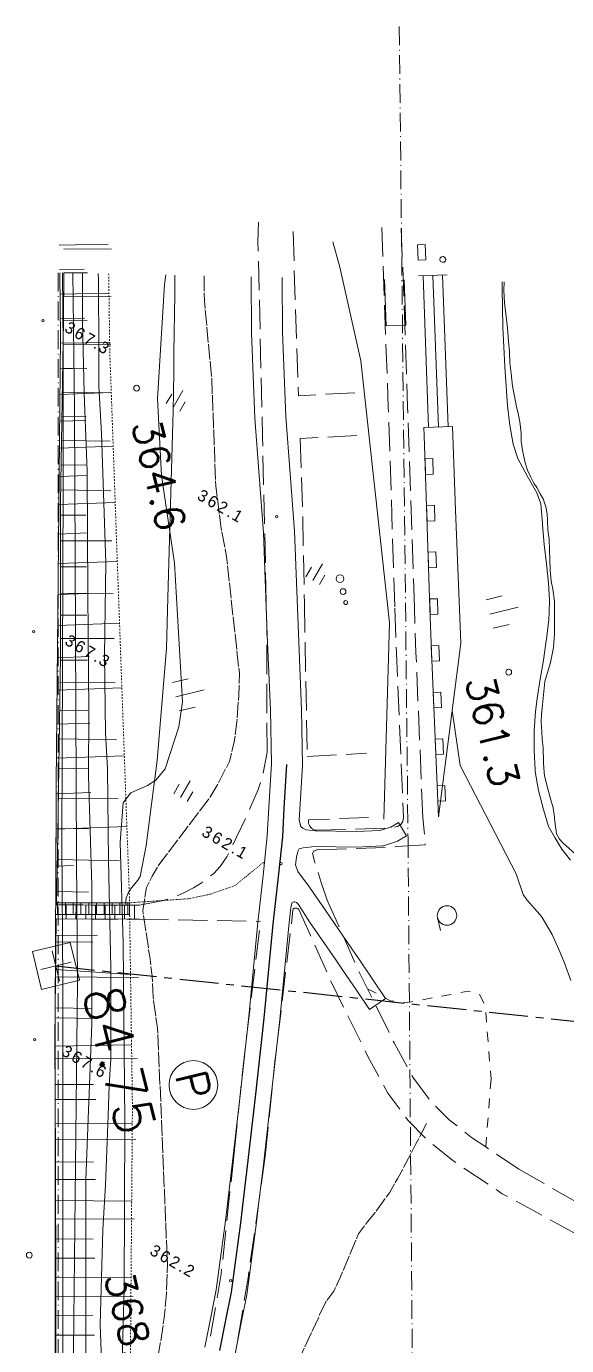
# Model space of a CAD drawing. Header units: millimetres. Extents: x -256476 to 341554, y -216330 to 457415.
# Drawn here: x 71143 to 140557, y 288058 to 457415 of the extents above; entities that cross this region are included whole.
import ezdxf
from ezdxf.enums import TextEntityAlignment as Align

# ---------------------------------------------------------------- set-up
doc = ezdxf.new("R2010")
doc.units = ezdxf.units.MM
doc.header["$LTSCALE"] = 400
for name, pattern in [('561019', [1, 0.5, -0.5]), ('56301', [0.5, 0.25, -0.25]), ('57103', [5.5, 5, -0.5]), ('CENTER', [2, 1.25, -0.25, 0.25, -0.25]), ('DGN Style 2', [112.910703, 67.746422, -45.164281]), ('SXF_一点短鎖線', [9.25, 6, -1.5, 0.25, -1.5])]:
    doc.linetypes.add(name, pattern=pattern)
doc.layers.get('Defpoints').update_dxf_attribs({"color": 153})
for name, color, linetype, lineweight in [('D-BGD', 7, 'Continuous', 13), ('D-BMK', 2, 'SXF_一点短鎖線', 13), ('●予備設計_LP横断', 7, 'Continuous', 13)]:
    doc.layers.add(name, color=color, linetype=linetype, lineweight=lineweight)
doc.layers.add('★D-WORK', color=161, linetype='Continuous', lineweight=30, plot=False)
doc.styles.add('BIGFONT', font='txt', dxfattribs={"height": 0.2, "bigfont": 'BIGFONT'})
doc.styles.add('Style-WORKING', font='WORKING.shx')

# ---------------------------------------------------------------- blocks, each defined once
blk = doc.blocks.new('M7312')
at = {"layer": '●予備設計_LP横断', "linetype": 'Continuous', "lineweight": 20}
blk.add_circle((0, 0), 0.15, dxfattribs=at)
blk = doc.blocks.new('M6334')
at = {"layer": '●予備設計_LP横断', "linetype": 'Continuous', "lineweight": 9}
for p, q in [((-1, -1.25), (-1, 0.15)), ((0, -1.25), (0, 1.25)), ((1, -1.25), (1, 0.15))]:
    blk.add_line(p, q, dxfattribs=at)

msp = doc.modelspace()

# ---------------------------------------------------------------- linework, layer by layer
at = {"layer": 'D-BGD', "linetype": 'SXF_一点短鎖線'}
for p, q in [((119047.3, 457415.3, 0), (120178.7, 353091.9, 0)), ((120178.7, 353091.9, 0), (121690.4, 169343.2, 0))]:
    msp.add_line(p, q, dxfattribs=at)
at = {"layer": 'D-BGD', "linetype": 'Continuous'}
for p, q in [((105416.7, 431069.3, 362725), (105529.9, 427321.3, 362712)), ((116941, 427861.4, 362486), (116806.7, 431608.8, 362466)), ((119446.5, 427769.5, 362487), (119312.2, 431517, 362467)), ((75373.9, 429347.1), (81660.9, 429439.7)), ((75965.1, 428850.3), (82101, 428829.7)), ((101047.3, 423540.2, 362547), (100959.6, 427288.5, 362531)), ((75418.8, 426202.2), (78563, 426248.5)), ((75543.3, 417483.4), (75424.6, 425792.2)), ((75948.6, 425791.6), (79007.2, 425775.1)), ((117119.7, 422864.7, 362513), (116985.8, 426613, 362493)), ((119625.2, 422772.8, 362514), (119490.9, 426520.3, 362494)), ((121533, 425391.4, 362500), (125227, 425517.2, 361450)), ((122811.8, 405924.6), (122120.9, 425411)), ((124073.3, 405972.2), (123377.5, 425450)), ((125321.2, 406016.2), (124625.4, 425493.9)), ((75463.7, 423057.3), (81753.5, 423149.9)), ((75932.1, 422733), (82049.4, 422700)), ((101163.6, 418541.3, 362569), (101076.4, 422290.5, 362553)), ((105731.3, 421073.8, 362707), (105862, 417326.2, 362718)), ((117299.7, 417868.3, 362540), (117165.4, 421615.8, 362520)), ((119802.5, 417775.7, 362541), (119669.5, 421523.6, 362521)), ((75508.7, 419902.1), (78649.9, 419948.5)), ((75920.6, 419683), (78970.6, 419671.5)), ((75536, 416746.8), (81846.4, 416839.7)), ((101280.3, 413543.2, 362591), (101192.6, 417291.5, 362575)), ((75876.8, 416616.9), (81995.3, 416525.7)), ((105906.3, 416076.9, 362722), (106037.6, 412330.1, 362733)), ((117478.3, 412871.6, 362567), (117344, 416619.1, 362547)), ((119981.1, 412779, 362568), (119847.3, 416527.3, 362548)), ((75503.2, 413455.9), (78725.3, 413538.3)), ((75819.4, 413547.2), (78894.1, 413498.4)), ((101396.6, 408544.3, 362613), (101309.4, 412293.5, 362597)), ((75470.5, 410165.1), (82048.4, 410401.5)), ((75774.3, 410458.8), (81946.1, 410360)), ((106081.4, 411079.9, 362737), (106119.6, 409994.5, 362740)), ((108339.5, 410114.2, 362765), (106119.6, 409994.5, 362740)), ((113332, 410381.7, 362820), (109587.8, 410180.9, 362778)), ((75436.2, 406716.1), (78804.2, 406837.1)), ((75724.3, 407361.8), (78821.3, 407311.8)), ((90003.6, 408023.7, 364000), (89336, 384047, 364000)), ((117824.9, 402877.5, 362640), (117697.7, 406625.4, 362607)), ((120328.2, 402785.7, 362642), (120200.5, 406532.8, 362608)), ((113621.8, 404886.3, 362820), (109876.8, 404685.9, 362789)), ((122223.8, 405905, 362610), (125909.2, 406035.8, 361450)), ((75402, 403267.1), (82295.9, 403514.8)), ((75677.9, 404251.1), (81890.6, 404163.4)), ((108628.5, 404619.2, 362779), (106315.2, 404495.6, 362760)), ((106315.2, 404495.6, 362760), (106448.1, 400747.7, 362773)), ((101623.8, 398547.3, 362662), (101539.7, 402295.8, 362642)), ((117993.2, 397880.9, 362685), (117866.9, 401628.3, 362652)), ((120497.4, 397788.7, 362686), (120370.2, 401536.6, 362653)), ((75366, 399652.3), (78895.8, 399779.2)), ((75630.2, 401118.1), (78771.9, 401065.5)), ((106492.5, 399498.5, 362777), (106625.4, 395750.7, 362789)), ((75330.1, 396037.6), (82555.2, 396297.3)), ((75573.6, 397909.5), (81987.3, 397810)), ((101735.1, 393547.7, 362688), (101651.5, 397297.2, 362668)), ((118161.1, 392883.5, 362730), (118035.3, 396631.8, 362697)), ((120666.6, 392791.6, 362731), (120539.5, 396539.5, 362697)), ((75550.5, 394658.6), (78802.7, 394657.7)), ((106651.4, 394501.6, 362786), (106722, 390751.6, 362774)), ((75292.4, 392249.2), (78991.8, 392382.1)), ((75547, 391361.7), (82140.7, 391354.9)), ((101846, 388549.6, 362714), (101762.4, 392299, 362694)), ((118330.3, 387886.4, 362775), (118203.2, 391634.3, 362741)), ((120837.2, 387794.9, 362775), (120709.6, 391542, 362742)), ((75254.8, 388460.8), (82827.1, 388732.9)), ((75541, 388020.2), (78882.5, 388014.2)), ((106745.7, 389502.6, 362770), (106815.4, 385753.1, 362758)), ((101957.8, 383550.9, 362740), (101874.2, 387300.3, 362720)), ((118498.7, 382889.8, 362820), (118372.4, 386637.3, 362786)), ((121006.4, 382797.9, 362820), (120879.3, 386545.8, 362787)), ((75215.3, 384489.6), (79092.8, 384629.4)), ((75537.4, 384642.8), (82301, 384630.5)), ((106838.6, 384503.2, 362754), (106860.4, 383351.1, 362750)), ((106860.4, 383351.1, 362750), (106931.5, 379602, 362737)), ((121073.1, 380776.8, 362838), (121006.4, 382797.9, 362820)), ((130233.2, 383800), (132273.4, 384295.2)), ((130675.2, 381978.4), (134319.4, 382864.2)), ((75538.8, 381816), (78930, 381816.1)), ((118628.9, 378964.8, 362853), (118504.5, 382713.4, 362821)), ((138990.4, 379450.2, 359140), (138995.9, 382088.4, 359130)), ((75175.8, 380518.5), (83113.4, 380805.5)), ((131117.6, 380155.5), (133158.3, 380651.5)), ((75531.2, 378833), (82402.8, 378827.9)), ((102036.4, 374250.6, 362734), (102026.7, 378000.2, 362744)), ((106954.7, 378352.2, 362732), (107025.8, 374603, 362719)), ((75134.5, 376355.5), (79199.1, 376502.5)), ((75525.3, 376033.5), (78997.1, 376033.4)), ((121457.8, 370784.9, 362814), (121301.5, 374532.3, 362847)), ((75479.8, 373245.3), (82569.4, 373138)), ((89903.4, 373175), (91943.6, 373670.1)), ((102050.5, 369250.4, 362722), (102039.9, 373000.5, 362731)), ((107049, 373353.2, 362714), (107120.1, 369604, 362701)), ((119030.3, 368973.7, 362798), (118873.5, 372720.2, 362832)), ((75093.1, 372192.6), (83414, 372493.5)), ((90345.4, 371353.4), (93989.6, 372239.1)), ((75430.9, 369628.6), (79042.6, 369571)), ((90787.8, 369530.4), (92828.4, 370026.4)), ((121667.5, 365790, 362769), (121510.7, 369536.5, 362803)), ((75049.7, 367828.5), (79310.6, 367982.6)), ((102063.7, 364250.8, 362710), (102053.1, 368000.9, 362719)), ((107144.2, 368353.7, 362697), (107215.2, 364604.6, 362683)), ((119240, 363978.8, 362753), (119083.2, 367725.3, 362787)), ((75373.1, 365936.2), (82740.5, 365830.6)), ((101576.1, 361550.5, 362673), (102063.7, 364250.8, 362710)), ((121875.8, 360794.7, 362725), (121719.9, 364540.7, 362758)), ((75006.3, 363464.5), (83729.1, 363780)), ((107232, 363690.6, 362680), (110975.6, 363890.6, 362764)), ((112223.5, 363956.5, 362792), (114835.2, 364095.5, 362850)), ((119449.1, 358983, 362708), (119292.3, 362729.5, 362742)), ((75316.4, 362185.5), (79075.8, 362123.9)), ((74968.3, 358907.1), (79435.6, 359068.2)), ((122085, 355798.9, 362680), (121928.2, 359545.4, 362713)), ((75259.5, 358354.2), (82930.8, 358235.5)), ((110107.3, 355653.6, 362720), (107389.8, 355537.4, 362650)), ((115100.7, 355868.8, 362850), (111355.3, 355707.9, 362753)), ((122277.7, 353696.1, 362613), (122085, 355798.9, 362680)), ((74948.9, 354349.5), (84058.1, 354678.8)), ((75202.4, 354442.3), (79114.3, 354385.2)), ((107389.8, 355537.4, 362650), (107398.8, 355151.6, 362650)), ((108437, 354208.8, 362630), (112185.2, 354332.3, 362642)), ((113434.3, 354374.4, 362646), (117182.5, 354498, 362659)), ((75827.5, 334648.8, 367000), (75695.4, 352510.7, 367000)), ((105828.5, 350762.3), (105728, 349772.8)), ((108511.3, 351709.3, 362630), (112259.5, 351832.8, 362642)), ((113508.6, 351874.9, 362646), (117256.8, 351998.5, 362659)), ((118502.2, 352092.3, 362668), (118757.6, 352117.3, 362670)), ((74928.8, 349621.5), (77206.1, 349703.8)), ((75131.5, 350446.1), (83110.3, 350300.5)), ((77604.7, 350546.9, 366000), (77692.7, 334777.4, 366000)), ((75051.6, 346374.2), (79132.2, 346289.4)), ((74902.5, 343407.9), (74908.7, 344893.5)), ((75022.4, 344637.8, 367870), (78414.5, 344623.4, 366270)), ((75025, 344682.4), (78386.2, 344630.5)), ((75160.3, 344893.8), (75160.1, 343407.9)), ((76160.3, 344895.3), (76160.1, 343407.8)), ((76271.9, 344632.4, 367281), (76265.7, 342829.7, 367278)), ((77160.3, 344896.7), (77160.1, 343407.6)), ((77522.8, 344627.3, 366691), (77515.2, 342824.3, 366689)), ((78160.3, 344898), (78159.8, 343407.4)), ((78772.3, 344621.9, 366101), (78765.2, 342819.7, 366100)), ((79160.3, 344899.1), (79159.8, 343407.1)), ((79544.4, 344618.7, 365737), (82936.5, 344604.4, 364138)), ((80021.8, 344616.5, 365512), (80014.7, 342814.3, 365510)), ((80160.3, 344900.5), (80159.8, 343406.8)), ((81160.3, 344902.3), (81159.8, 343406.5)), ((81272.7, 344611.5, 364922), (81264.8, 342809.7, 364921)), ((82160.3, 344904), (82160.5, 343406.3)), ((82522.2, 344606, 364333), (82515.6, 342804.7, 364331)), ((83160.3, 344905.1), (83160.5, 343406.4)), ((83772.2, 344601.5, 363744), (83766.5, 342799.6, 363742)), ((84067.4, 344601.4, 363605), (85668.2, 344597, 362850)), ((84160.3, 344906.3), (84159.8, 343406.3)), ((84411.3, 344906.6), (84412.8, 343406.3)), ((85021.9, 344598.3, 363155), (85017.4, 342794.6, 363152)), ((105201.2, 342188.4, 362620), (105362.2, 344003.6, 362620)), ((106169.8, 344023.8, 362720), (107697.7, 340599.9, 362660)), ((109792.2, 345228.9, 362720), (111319.6, 341804.1, 362658)), ((74989.3, 342834.4, 367880), (85657.4, 342792.3, 362850)), ((74989.3, 342834.4, 367880), (78381, 342821.4, 366281)), ((79511.8, 342816.2, 365748), (82903.5, 342803.2, 364148)), ((84034.8, 342798.8, 363615), (85657.4, 342792.3, 362850)), ((85657.4, 342792.3, 362850), (89406.2, 342726.4, 362795)), ((90655.7, 342704.8, 362776), (94404.5, 342638.8, 362721)), ((95654.8, 342616.8, 362702), (99404.1, 342551.7, 362647)), ((100653.1, 342529.3, 362628), (101221.9, 342519.5, 362620)), ((123972.9, 342982.1), (124366.1, 341362.7)), ((74961.6, 340739.5), (80288.8, 340676.3)), ((100633.8, 337633.6, 362656), (101081.7, 341356.7, 362629)), ((104606.3, 337224.5, 362656), (105054.3, 340947.5, 362629)), ((111828.5, 340662.7, 362637), (113356.4, 337238.8, 362574)), ((71915.2, 338638.2), (76773.4, 339818)), ((74462.1, 338742.8), (75406.3, 334855.2)), ((74887.4, 339876), (79676.1, 339855.5)), ((76773.4, 339818), (77953.2, 334959.8)), ((108206.6, 339458.5, 362640), (109735.4, 336034.1, 362581)), ((71915.2, 338638.2), (73095, 333780)), ((72990.4, 336326.9), (76878, 337271.1)), ((74872.3, 336344.1), (84524.8, 335702.6)), ((74903.4, 335421), (85540.4, 335304.6)), ((100036.7, 332669.9, 362693), (100484.6, 336392.9, 362665)), ((104007.9, 332260.4, 362693), (104456.7, 335982.9, 362665)), ((73095, 333780), (77953.2, 334959.8)), ((114986.3, 333857.8, 362550), (116091, 333287.4, 362681)), ((122040.8, 332453.3, 362890), (123269.3, 332686.1, 362890)), ((124496.8, 332919.4, 362890), (125725.2, 333152.2, 362890)), ((74851.3, 331432.1), (79509.4, 331319.1)), ((99440.5, 327705.7, 362730), (99888.4, 331428.7, 362702)), ((103410.8, 327296.7, 362730), (103858.7, 331019.7, 362702)), ((112449.6, 330405.8, 362542), (114105.1, 327041.2, 362528)), ((116085.8, 331616.8, 362540), (117736.7, 328250.2, 362526)), ((130167, 330812.4, 362838), (130265.3, 329566.7, 362819)), ((74841.5, 330116.2), (80146.3, 330054.3)), ((130364.5, 328320.5, 362801), (130462.8, 327074.8, 362782)), ((74833.2, 326520.1), (84656.2, 326662.9)), ((130561.9, 325828.6, 362763), (130660.2, 324582.9, 362745)), ((74826.9, 324853.5), (85366.3, 324908.5)), ((130747.4, 321042.5, 362699), (130843.2, 322274.7, 362710)), ((130759.4, 323336.7, 362726), (130843.2, 322274.7, 362710)), ((74832.4, 321559.9), (79768.2, 321576)), ((98357.5, 317765, 362762), (98748, 321494.5, 362756)), ((102336.2, 317354.6, 362762), (102721.4, 321084.9, 362756)), ((74850.8, 319637.7), (80066.5, 319661.6)), ((130552.4, 318550.1, 362676), (130649.5, 319796.6, 362687)), ((130357.4, 316057.8, 362653), (130454.5, 317304.2, 362664)), ((74831.7, 316599.8), (84751.7, 316521.2)), ((97836.9, 312791.9, 362770), (98227.4, 316521.4, 362764)), ((101822.3, 312381.2, 362770), (102207.5, 316111.4, 362764)), ((74882.3, 314475.3), (85202.1, 314529.6)), ((130162.4, 313565.4, 362630), (130259.5, 314811.8, 362641)), ((74830.9, 311639.9), (79771.7, 311600.7)), ((97836.9, 312791.9, 362770), (97436.2, 309064.8, 362885)), ((101822.3, 312381.2, 362770), (101302.5, 308669.5, 362884)), ((131561.6, 312628.5, 362709), (134409.6, 310720.4, 362870)), ((127358.5, 310858.7, 362591), (130470.8, 308774.4, 362767)), ((134409.6, 310720.4, 362870), (137665.7, 308860.2, 362880)), ((74899, 309367.5), (80015.5, 309379.3)), ((138750.9, 308239.9, 362883), (142007.1, 306379.8, 362893)), ((74830.1, 306680), (84673.2, 306602)), ((97302.7, 307823.2, 362924), (96902, 304096.1, 363039)), ((101129.8, 307431.9, 362922), (100609.4, 303719.4, 363036)), ((131508.2, 308078.9, 362826), (132290.4, 307555.5, 362870)), ((132969.9, 307184.5, 362872), (132290.4, 307555.5, 362870)), ((137356.4, 304786.5, 362885), (134066.2, 306585.4, 362875)), ((74918.4, 304304.3), (85034.7, 304325.7)), ((141744.2, 302388.9, 362897), (138453.6, 304187, 362888)), ((74829.4, 301758.6), (79731.8, 301719.8)), ((96769.3, 302854, 363077), (96368.6, 299126.9, 363193)), ((100436.7, 302481.8, 363074), (99916.8, 298770.2, 363187)), ((74926.7, 299282.1), (79945.2, 299304.1)), ((74828.6, 296837.2), (84595.2, 296759.9)), ((74933.9, 294318.2), (84871.6, 294349.9)), ((74827.9, 291954.1), (79692.2, 291915.6)), ((95442.9, 292949.4, 363289), (94821.3, 289251.3, 363322)), ((98933.8, 292599.2, 363287), (98309.5, 288902.6, 363319)), ((74952.3, 289394), (79876.6, 289412.4))]:
    msp.add_line(p, q, dxfattribs=at)
at = {"layer": 'D-BGD', "linetype": 'DGN Style 2'}
msp.add_line((84412.8, 343406.3), (84411.3, 344906.6), dxfattribs=at)
at = {"layer": 'D-BGD', "linetype": 'Continuous', "extrusion": (-0.376415, -0.00499, 0.926438), "elevation": 295726.7}
msp.add_lwpolyline([(-427162.7, 235232.1), (-428377.7, 235218.8), (-430911.6, 235303.8)], dxfattribs=at)
at = {"layer": 'D-BGD', "linetype": 'Continuous', "flags": 128}
for points, elevation in [([(117049.9, 355661.9), (117783, 380834), (114131.3, 414493.3), (111435, 426511.8), (110523.3, 429755.6)], 362000), ([(75791.4, 425784.6), (75873, 416419.6), (75884.9, 398764), (75695.4, 352510.7)], 367000), ([(77098.2, 425757.4), (77343.4, 408252.4), (77604.7, 350546.9)], 366000), ([(78798.9, 284658.1), (78777, 309381.8), (79556.2, 329334.7), (79558.5, 347119.3), (79137.1, 361145.1), (79159.4, 369545.4), (79022.5, 384587.6), (78965.1, 400273.9), (78552.2, 410329.2), (78373.3, 419453.1), (78363.2, 425731)], 365000), ([(80924.8, 282689.8), (80628.2, 290776.3), (80972.8, 302911.9), (81294, 308715.9), (81668.8, 317554.9), (81796, 321448.4), (81991.4, 324910.6), (82010.6, 336550.4), (81705.2, 350304.2), (81567.9, 362149.3), (81292.6, 366722.9), (81181, 376682.3), (81353.7, 388556.9), (80784.2, 405160.3), (80437.9, 411225.8), (80441.2, 415445.4), (80391.3, 424861.9), (80383.7, 425689)], 364000), ([(89057.1, 425508.3), (88910.7, 424260.3), (87976.8, 409584.4), (88510.5, 399759.5), (90189, 388488.7), (91187, 370688.5), (90750.8, 367505.5), (88973.8, 362088.5), (87766.3, 360666), (86698.7, 359978.6), (84554.5, 359011.5), (83570.3, 357730.6), (83212.3, 352627.1), (83597.3, 339718), (83790.8, 316876.1), (83715.5, 295352.5), (83075.2, 272362.3)], 363000), ([(75827.5, 334648.8), (75815, 284951.1)], 367000), ([(77692.7, 334777.4), (77007.8, 271767.9)], 366000)]:
    msp.add_lwpolyline(points, dxfattribs=dict(at, elevation=elevation))
at = {"layer": 'D-BGD', "linetype": 'Continuous'}
for points, elevation in [([(122465.2, 427426.6), (122391.4, 429425.2), (121392.6, 429389.2), (121465, 427390.2)], 362486), ([(123428.6, 399934.3), (123362, 401933.5), (122362.4, 401900.2), (122429, 399901)], 362656), ([(123627.5, 393937.5), (123560.9, 395936.6), (122561.4, 395903.3), (122628, 393904.2)], 362710), ([(123826.4, 387940.6), (123759.8, 389939.7), (122760.8, 389907.3), (122827.4, 387908.2)], 362764), ([(124025.9, 381944.6), (123959.3, 383943.7), (122959.7, 383910.4), (123026.3, 381911.3)], 362818), ([(124239.7, 375957.6), (124156.5, 377955.9), (123156.4, 377913.7), (123241, 375915.8)], 362868), ([(124490.7, 369963.1), (124407.5, 371961.4), (123407.4, 371919.2), (123492, 369921.3)], 362814), ([(124741.8, 363968.6), (124658.5, 365966.9), (123658.5, 365924.7), (123743.1, 363926.8)], 362761), ([(124992.8, 357974.1), (124909.6, 359972.4), (123909.5, 359930.2), (123994.1, 357932.2)], 362707)]:
    msp.add_lwpolyline(points, close=True, dxfattribs=dict(at, elevation=elevation))
msp.add_lwpolyline([(124726.6, 427867.2), (124496.2, 427841.6), (124324.1, 427686.8), (124276.9, 427460.2), (124370.8, 427248.2), (124571.9, 427132.6), (124802.3, 427158.2), (124974.4, 427313), (125021.6, 427539.6), (124927.7, 427751.6)], close=True, dxfattribs=at)
at = {"layer": 'D-BGD', "linetype": 'Continuous', "flags": 128}
for points in [[(74908.7, 344893.5), (74915.8, 346573.4), (74973.7, 360180.6), (75543.3, 417483.4), (75424.6, 425792.2)], [(102631.7, 362778.9), (102508.8, 369614.4), (102098.3, 379308.6), (101610, 392397), (100476.8, 407100.7), (100048, 418061.4), (100028.9, 425279.9)], [(104029.1, 425196.6), (104047.4, 418144.3), (104470.4, 407332.2), (105604.3, 392625.8), (106094.5, 379468.3), (106509.9, 369688.3), (106623.6, 362533.9)], [(119885.3, 419069.6), (117386.7, 418980.9), (117175.7, 424922.8)], [(119679.2, 424870.7), (119885.3, 419069.6)], [(75543.3, 417483.4), (74973.7, 360180.6), (74908.7, 344893.5)], [(94060.7, 287841.8), (94826.9, 291707.2), (95527, 295236.8), (96706.7, 304073.4), (97060.4, 307000.5), (97582, 311327.1), (98597.8, 320173.7), (99708.8, 330319.7), (100884, 342379.2), (101611, 348815), (102088.2, 353542), (102287.3, 357153.2), (102631.7, 362778.9)], [(106623.6, 362533.9), (106280.9, 356921.1), (106202, 355493.5)], [(108266.2, 354152.4), (107139, 354258.2), (106645.8, 354481.8), (106406.1, 354713), (106202, 355493.5)], [(108266.2, 354152.4), (113530, 354039.2), (116547.3, 354205.6), (116668.6, 354212), (117969, 354634.1), (118948.9, 355231.2), (119988.8, 353522.7)], [(119988.8, 353522.7), (118809.2, 352805.1), (117038.5, 352228.9), (116903.7, 352221), (113563.3, 352038.4), (108223, 352153)], [(108223, 352153), (106705.8, 351953.5), (106213.3, 351827.2), (106025.3, 351473.9), (105828.5, 350762.3)], [(105728, 349772.8), (106039, 348943.4), (107498.8, 346897.8), (109599, 343877.4)], [(84411.3, 344906.6), (83852.6, 344905.9), (81842, 344903.6), (79831.8, 344899.9), (77821.2, 344897.6), (75811.4, 344894.8), (74908.7, 344893.5)], [(74908.7, 344893.5), (75811.4, 344894.8), (77821.2, 344897.6), (79831.8, 344899.9), (81842, 344903.6), (83852.6, 344905.9), (84411.3, 344906.6)], [(105122.3, 344268.4), (104861.9, 341961.2), (103688, 329907.9), (102573.1, 319727.2), (101554.3, 310859.3), (101030, 306510), (100675, 303568.7), (99475, 294582.3), (98758.4, 290969.8), (97973.9, 287012.4)], [(107539.7, 342460.1), (106105.2, 344670), (105848.1, 344949.2), (105631.6, 345024.1), (105500.5, 345018.7), (105240.8, 344890), (105122.3, 344268.4)], [(109599, 343877.4), (112970.2, 338978.7), (113843.9, 337709.5), (115623.4, 335084.5), (117295.2, 332617.1), (115225.6, 331213.9)], [(74902.5, 343407.9), (74833.3, 327238.5), (74825.1, 273621.2)], [(74825.1, 273621.2), (74833.3, 327238.5), (74902.5, 343407.9)], [(84412.8, 343406.3), (83854.6, 343406.4), (81846.4, 343406.2), (79838.6, 343406.9), (77830.9, 343407.5), (75821.8, 343407.8), (74902.5, 343407.9)], [(74902.5, 343407.9), (75821.8, 343407.8), (77830.9, 343407.5), (79838.6, 343406.9), (81846.4, 343406.2), (83854.6, 343406.4), (84412.8, 343406.3)], [(115225.6, 331213.9), (113555.4, 333678), (111779.2, 336298.8), (110906.7, 337566.2), (107539.7, 342460.1)]]:
    msp.add_lwpolyline(points, dxfattribs=at)
at = {"layer": 'D-BGD', "linetype": '561019', "flags": 128}
for points in [[(81716.5, 425661.2), (81866.8, 415455.3), (82892.9, 386900.5), (83896.2, 359160.4), (84411.3, 344906.6), (83852.6, 344905.9), (81842, 344903.6), (79831.8, 344899.9), (77821.2, 344897.6), (75811.4, 344894.8), (74908.7, 344893.5)], [(81716.5, 425661.2), (81866.8, 415455.3), (82892.9, 386900.5), (83896.2, 359160.4), (84377.3, 345846.5), (84770.1, 318834.6), (84475.6, 281661.4), (84473.3, 281336.3), (84382, 278261.9), (83557.8, 250595.3), (84166.5, 230548.6)], [(74902.5, 343407.9), (75823.1, 343408.2), (76082.5, 343407.9), (77830.9, 343407.5), (79838.6, 343406.9), (81846.9, 343407.1), (83854.6, 343406.4), (84412.8, 343406.3), (84770.1, 318834.6), (84475.6, 281661.4), (84473.3, 281336.3), (84382, 278261.9), (83557.8, 250595.3), (84214.3, 228976.3), (84914.6, 209522.5), (84945.4, 208325.9), (85754.1, 176830.2), (84663.4, 153451.9), (84819.1, 150441.9), (85737.5, 148361.5), (91499, 137572), (90935.9, 114670.1), (90374.8, 112391.6), (89307.1, 110052.6), (84440.7, 101323.6), (84152.9, 99793.5), (84582.3, 78321.2), (84840.5, 61850.5), (85276, 19925.4), (85807.9, 11154.6), (86000.4, 9533), (87496.1, 6841.6), (94094, -3777), (95177.4, -5399.8), (96522.8, -16975.1), (97637.6, -26567.7), (98470.9, -43418.5), (98676.5, -47150)]]:
    msp.add_lwpolyline(points, dxfattribs=at)
at = {"layer": 'D-BGD', "linetype": '57103', "elevation": 362500, "flags": 128}
for points in [[(93997.1, 425405.5), (93972.2, 424682), (94011.8, 422134.3), (94945.5, 412415.1), (95489.6, 398398.4), (96126.7, 393274.3), (96826.2, 389639.1), (98509.3, 374407.2), (98426.7, 371536.5), (98192.4, 368137), (97858.4, 365573.4), (97232.2, 363023.2), (95770.5, 360187.4), (94512.5, 358127.3), (88286.6, 349962.9), (87308.4, 348339.5), (86591.9, 346878.2), (86097.2, 343938.7), (86997.6, 337956.1), (87296.9, 335499.1), (87429.2, 332841.7), (87986.1, 328796), (88560.6, 315941.8), (89256.8, 298497.3), (89154.3, 294699.1), (88862.1, 291644.4), (88349.2, 288344), (87122.4, 281032.8), (87066.9, 278875.4), (87583.4, 271751.4), (87121.2, 268707.9), (83659.4, 256892.3)], [(122572.3, 316576.5), (121148, 313859.9), (120565.5, 312746.1), (119528.7, 310761.8), (118805.6, 309457.7), (117782.1, 307687.2), (115976.8, 305150.4), (114990.4, 303964.2), (113807, 302401), (111472.1, 296787.9), (110656, 295039), (109568.5, 293600.6), (103243, 279937.4), (101345, 276246.2), (98163.2, 270720.9), (97248.4, 268971)]]:
    msp.add_lwpolyline(points, dxfattribs=at)
at = {"layer": 'D-BGD', "linetype": 'Continuous'}
for points, elevation in [([(90003.6, 408023.7), (90032.3, 410521.7), (90074.7, 413023.4), (90103.3, 415521.4), (90137, 418028.1), (90165.7, 420526.1), (90199.4, 423032.7), (90236.1, 425483.8)], 364000), ([(132272.4, 424608.4), (132282.6, 423745.4), (132320.9, 421243.5), (132380.4, 418798.6), (132480.7, 416284.2), (132620.6, 413758.5), (132782.8, 411231.4), (132977.4, 408720.5), (133262.5, 406226.6), (133707.8, 403790.7), (134303.4, 401937.3), (135495.9, 399717.8), (136720.7, 397514.3), (137225.7, 396105.2), (137462.5, 393627.6), (137468.1, 393416.7), (137681.3, 390918.1), (137980.1, 388428), (138247.9, 385944.1), (138362.6, 383755.8), (138293.9, 382111.3)], 360000), ([(89336, 384047), (89162, 377583.9), (87935.8, 363190.3), (86555.9, 352241.5), (85748.3, 348288.1), (85479.2, 347819.9), (85139.5, 347369.3), (84629.6, 346843.5), (84235.9, 346158.6), (83962.7, 345542.8), (83904.6, 345160.9), (83939.2, 344599)], 364000), ([(138293.9, 382111.3), (138253.3, 381258.1), (137982.7, 378760.7), (137947.5, 378538.7), (137566.6, 376070.2), (137149.7, 373599.2), (136768.8, 371130.7), (136564.9, 369471.6), (136397.3, 366972.7), (136372.3, 364461.1), (136518.5, 361966.3), (136534.1, 361772.8), (136950.8, 359307.2), (137571, 356874.5), (138247.7, 354720.8), (139024.2, 353282.4), (139949.4, 351781.7), (141049.7, 350364.9)], 360000), ([(125852.3, 369596.9), (126888.6, 362530.4), (134080.7, 348615.2), (134084.4, 348601.5), (134150.7, 348355.8), (134958.4, 345988.4), (135431.6, 345266.5), (137110, 343390.6), (137414.1, 342996.6), (138704.8, 340847.5), (139708.5, 338540.4), (140221.3, 337265.2), (141115.8, 334928.6)], 362000), ([(108256.5, 349983.7), (108224.4, 350086.4), (107892.4, 351234.6)], 362620), ([(120670.5, 322733.2), (120787.1, 322518.6), (122875.4, 319702.3)], 362520), ([(117010.7, 321509.3), (117576.8, 320465.3), (119106.7, 318409.4)], 362520), ([(123725.9, 318790.1), (125469.1, 317059), (126482.8, 316256.1)], 362520), ([(119853, 317406), (120186.2, 316958.4), (122444.6, 314702.9)], 362520)]:
    msp.add_lwpolyline(points, dxfattribs=dict(at, elevation=elevation))
at = {"layer": 'D-BGD', "linetype": 'Continuous', "extrusion": (-0.836118, -0.027149, 0.547878), "elevation": 98885.2}
msp.add_lwpolyline([(-422420.6, 368809.9), (-419903.7, 368800.4), (-418670.8, 368805.1)], dxfattribs=at)
at = {"layer": 'D-BGD', "linetype": 'Continuous', "extrusion": (0.53986, -0.001726, 0.841753), "elevation": 349850.6}
msp.add_lwpolyline([(419842.9, 135779.2), (396582.4, 136131.1), (384832.6, 136094.1)], dxfattribs=at)
at = {"layer": 'D-BGD', "linetype": 'Continuous', "extrusion": (0.853507, 0.033472, 0.520005), "elevation": 302624}
msp.add_lwpolyline([(402950.6, 240270.3), (403573, 240263.2), (406700.8, 240243.3)], dxfattribs=at)
at = {"layer": 'D-BGD', "linetype": 'Continuous', "extrusion": (0.825386, 0.032556, 0.563629), "elevation": 316822.2}
msp.add_lwpolyline([(402729.9, 222785.3), (403532.4, 222776.8), (406479.5, 222757.4)], dxfattribs=at)
at = {"layer": 'D-BGD', "linetype": 'Continuous', "extrusion": (0.672857, 0.019046, 0.739527), "elevation": 344168.2}
msp.add_lwpolyline([(400512.1, 160615), (401630.6, 160606.1), (404261.7, 160588.3)], dxfattribs=at)
at = {"layer": 'D-BGD', "linetype": 'Continuous', "extrusion": (-0.289179, -0.002856, 0.957271), "elevation": 316661.1}
msp.add_lwpolyline([(-378224.2, 206148.1), (-379582.6, 206158.5), (-381974, 206130.8)], dxfattribs=at)
at = {"layer": 'D-BGD', "linetype": 'Continuous', "extrusion": (0.894554, 0.033577, 0.445697), "elevation": 282806.9}
msp.add_lwpolyline([(370967.9, 264541), (372237.1, 264553.3), (374718.2, 264528.7)], dxfattribs=at)
at = {"layer": 'D-BGD', "linetype": 'Continuous', "extrusion": (0.88725, 0.033169, 0.460095), "elevation": 284770.6}
msp.add_lwpolyline([(369269.5, 261098.5), (372254.4, 261128.9), (373019.2, 261122.1)], dxfattribs=at)
at = {"layer": 'D-BGD', "linetype": 'Continuous', "extrusion": (-0.158928, 0.068352, 0.984921), "elevation": 365762.6}
msp.add_lwpolyline([(-367281.1, 14177.1), (-370091.8, 14177.1), (-371027.2, 14096.2)], dxfattribs=at)
at = {"layer": 'D-BGD', "linetype": 'Continuous', "extrusion": (-0.037796, 0.02722, 0.998915), "elevation": 368244.3}
msp.add_lwpolyline([(-343008, -109638.3), (-344050.9, -109810), (-346697.3, -110303.8)], dxfattribs=at)
at = {"layer": 'D-BGD', "linetype": 'Continuous', "extrusion": (0.029231, -0.027709, 0.999189), "elevation": 356090.2}
msp.add_lwpolyline([(337248.1, 170537.3), (339925.4, 168054.5), (339990.7, 168129)], dxfattribs=at)
at = {"layer": 'D-BGD', "linetype": '56301', "flags": 128}
msp.add_lwpolyline([(84411.3, 344906.6), (91935.8, 345423.5), (94702.3, 345990.2), (97882.2, 347081.7), (101750.5, 350197.4)], dxfattribs=at)
at = {"layer": 'D-BGD', "linetype": 'Continuous', "extrusion": (-0.851631, -0.265656, 0.451832), "elevation": -21326}
msp.add_lwpolyline([(-296872.3, 417390.9), (-299273.3, 417267.6), (-300619.1, 417273.2)], dxfattribs=at)
at = {"layer": 'D-BGD', "linetype": 'Continuous', "extrusion": (0.421321, -0.148366, 0.894693), "elevation": 309607}
msp.add_lwpolyline([(349990.2, 203426.4), (352690.2, 194740.1), (353487.7, 192187.9)], dxfattribs=at)
at = {"layer": 'D-BGD', "linetype": 'Continuous', "extrusion": (0.712029, 0.008721, 0.702096), "elevation": 314671.6}
msp.add_lwpolyline([(341890.2, 206367), (326457.8, 206886.6), (311164.3, 207041)], dxfattribs=at)
at = {"layer": 'D-BGD', "linetype": 'Continuous', "extrusion": (-0.17216, -0.08887, 0.981052), "elevation": 306214.3}
msp.add_lwpolyline([(-246423.7, 320766.5), (-243919.7, 320720.1), (-242674.3, 320694.2)], dxfattribs=at)
at = {"layer": 'D-BGD', "linetype": 'Continuous', "extrusion": (-0.325614, -0.164123, 0.931149), "elevation": 246737.8}
msp.add_lwpolyline([(-249431.1, 364227.9), (-249373.2, 364225.1), (-245681.2, 364186.7)], dxfattribs=at)
at = {"layer": 'D-BGD', "linetype": 'Continuous', "extrusion": (0.047434, 0.309756, 0.949632), "elevation": 453158}
msp.add_lwpolyline([(-65482.4, -215471.2), (-66275.7, -215190.4), (-66683.4, -215196.8)], dxfattribs=at)
at = {"layer": 'D-BGD', "linetype": 'Continuous', "extrusion": (0.003161, -0.016677, 0.999856), "elevation": 357679.3}
msp.add_lwpolyline([(179330.9, 310145.9), (179681.8, 310028.1), (180561.9, 310028.1)], dxfattribs=at)
at = {"layer": 'D-BGD', "linetype": 'Continuous', "extrusion": (0.003635, -0.01916, 0.99981), "elevation": 356894.6}
msp.add_lwpolyline([(186869, 310900.2), (187844.1, 310900.2), (188098.7, 310797.7)], dxfattribs=at)
at = {"layer": 'D-BGD', "linetype": 'Continuous', "extrusion": (-0.025783, -0.033218, 0.999116), "elevation": 348158.9}
msp.add_lwpolyline([(-102080, 357411.6), (-102000.2, 357411.6), (-100954.1, 356888.4)], dxfattribs=at)
at = {"layer": 'D-BGD', "linetype": 'Continuous', "extrusion": (-0.085745, -0.046701, 0.995222), "elevation": 335369}
msp.add_lwpolyline([(-230702, 294500.7), (-230468.1, 294490.4), (-226951.9, 294490.4)], dxfattribs=at)
at = {"layer": 'D-BGD', "linetype": 'Continuous', "extrusion": (0.350305, -0.035075, 0.935979), "elevation": 362847.4}
msp.add_lwpolyline([(330982.6, 65718), (333267.6, 65706.7), (334732, 65675.4)], dxfattribs=at)
at = {"layer": 'D-BGD', "linetype": 'Continuous', "extrusion": (0.308419, -0.030185, 0.950772), "elevation": 366887.6}
msp.add_lwpolyline([(330813.5, 44943.5), (333061.7, 44930.6), (334562.8, 44895.1)], dxfattribs=at)
at = {"layer": 'D-BGD', "linetype": 'Continuous', "extrusion": (-0.080703, -0.043737, 0.995778), "elevation": 337484.8}
msp.add_lwpolyline([(-231913, 288292.5), (-231083.6, 288259.8), (-228164.3, 288259.8)], dxfattribs=at)
at = {"layer": 'D-BGD', "linetype": 'Continuous', "extrusion": (-0.321989, -0.404692, 0.85589), "elevation": 141562.5}
msp.add_lwpolyline([(-96677.5, 466699.8), (-95561.3, 466701.8), (-93373.5, 466912.5), (-92939.9, 466953.1)], dxfattribs=at)
at = {"layer": 'D-BGD', "linetype": 'Continuous', "extrusion": (-0.319959, -0.403068, 0.857416), "elevation": 144846.8}
msp.add_lwpolyline([(-98513.6, 463107), (-95036.9, 463107), (-94765.1, 463132.3)], dxfattribs=at)
at = {"layer": 'D-BGD', "linetype": 'Continuous', "extrusion": (-0.023368, 0.000230586, 0.999727), "elevation": 366581.3}
msp.add_lwpolyline([(-265057.4, 80825.7), (-278614.7, 80825.7), (-312828.7, 80397.8)], dxfattribs=at)
at = {"layer": 'D-BGD', "linetype": 'Continuous', "extrusion": (-0.336343, 0.06508, 0.939488), "elevation": 328269.5}
msp.add_lwpolyline([(-310742.5, 160037), (-310124.1, 160092.5), (-306995.8, 160174.2)], dxfattribs=at)
at = {"layer": 'D-BGD', "linetype": 'Continuous', "extrusion": (-0.608951, 0.109912, 0.785556), "elevation": 257296.7}
msp.add_lwpolyline([(-310518.3, 260353), (-309709.5, 260393.4), (-306770.1, 260435.4)], dxfattribs=at)
at = {"layer": 'D-BGD', "linetype": 'Continuous'}
for points in [[(75022.4, 344637.8, 367870), (75191.9, 353721.7, 367890), (75531.8, 376606.6, 367950), (75543.4, 384593.1, 367960), (75549.8, 396343, 367980), (75920.4, 419602.3, 367790), (75948.5, 425781.3, 367817.7)], [(75948.5, 425781.3, 367817.7), (75920.4, 419602.3, 367790)], [(138995.9, 382088.4, 359130), (139003.5, 383606.6, 359130), (138763.1, 385175, 359120), (138585.9, 386211.2, 359120), (138429.5, 387604.5, 359100), (138390.7, 388941.7, 359090), (138343.1, 390203.2, 359090), (138315.6, 391580.1, 359090), (138142.5, 392763.8, 359090), (138082.3, 393963.4, 359100), (138055.9, 394820.6, 359130), (137885.9, 395748.8, 359160), (137547.4, 396785.3, 359170), (137149.6, 397417.7, 359180), (136707.6, 398213.9, 359220), (136355.6, 398785.3, 359250), (135974.2, 399546.6, 359260), (135533.7, 400445.8, 359290), (135219.8, 401364.4, 359300), (135022.6, 402365.9, 359300), (134850, 403249.5, 359300), (134729.6, 404183.8, 359290), (134721, 405192.2, 359280), (134532.5, 406650.1, 359270), (134313.2, 407733.5, 359270), (134074, 408782.2, 359260), (133850, 409937.5, 359220), (133601.4, 411210.8, 359210), (133450.6, 412854.6, 359190), (133279.1, 414221.9, 359130), (133226.9, 415636, 359120), (133086.5, 416997.1, 359120), (132960.6, 418684.3, 359090), (132787, 420168.2, 359060), (132567, 421932.5, 359050), (132487.9, 423500.5, 359050), (132544.6, 424602.8, 359050)], [(122223.8, 405905, 362610), (125909.2, 406035.8, 361450), (126275, 395294.6, 361210), (126789.6, 382564.8, 361250), (126967, 378218.2, 361260), (124077.3, 355934, 362680)], [(124077.3, 355934, 362680), (123189.9, 377125.1, 362870), (122999.5, 382713.4, 362820), (122263.4, 404890.3, 362620), (122223.8, 405905, 362610)], [(75543.4, 384593.1, 367960), (75531.8, 376606.6, 367950), (75191.9, 353721.7, 367890), (75022.4, 344637.8, 367870)], [(142060.5, 350799, 359430), (140063.1, 352581.5, 359420), (139648.9, 353084.9, 359420), (139271, 353751.9, 359420), (139023.3, 355347.6, 359420), (138954.9, 356252, 359420), (138819.3, 357079.7, 359430), (138540.5, 358139.7, 359430), (138160.8, 359545.9, 359380), (137723.4, 361193, 359290), (137627.9, 362170.6, 359290), (137582.7, 362934.8, 359290), (137550.4, 364845, 359310), (137407.8, 365861.2, 359310), (137381.9, 366879.6, 359310), (137299.4, 368080.5, 359310), (137333.1, 369122.3, 359310), (137394.5, 369871.3, 359310), (137760.5, 373317.3, 359290), (138498.5, 375765.2, 359130), (138870.6, 377696.7, 359130), (138990.4, 379450.2, 359140)], [(118425.1, 354613, 362670), (118810.1, 354716.9, 362670), (119246.2, 354973.8, 362670), (119501.4, 355357.7, 362670), (119578.5, 355913.2, 362680), (119502, 357734.6, 362696)], [(108437, 354208.8, 362630), (108268.4, 354236.5, 362630), (108109.8, 354281.6, 362630), (107957.4, 354357.6, 362640), (107815, 354451, 362640), (107696.2, 354565.4, 362640), (107587.4, 354697.2, 362640), (107505.9, 354836.3, 362650), (107443, 354987.8, 362650), (107398.8, 355151.6, 362650)], [(94783.8, 348349.4, 362790), (95209.5, 348674.6, 362790), (96026.6, 349554.4, 362760), (96886.9, 350790, 362750), (97112.6, 351245, 362746)], [(107892.4, 351234.6, 362620), (107928.6, 351317.6, 362620), (107973.4, 351395.6, 362620), (108031.9, 351477.3, 362620), (108097.8, 351531.7, 362620), (108168.7, 351594.8, 362620), (108251.9, 351639.3, 362620), (108330.1, 351675, 362630), (108425.7, 351700.8, 362630), (108511.3, 351709.3, 362630)], [(90508, 345799, 362871), (91395.2, 346172.6, 362860), (92616.2, 346831.8, 362830), (93709.5, 347529.8, 362790), (93790.1, 347591.9, 362790)], [(85668.2, 344597, 362850), (87638.9, 344975.3, 362890), (88546.1, 345168.9, 362890), (89334.5, 345376.7, 362884)], [(105362.2, 344003.6, 362620), (105429.4, 344080.3, 362630), (105505.3, 344152, 362640), (105602.1, 344200.2, 362650), (105706.4, 344221, 362660), (105814.3, 344228.2, 362670), (105916, 344204.3, 362680), (106012.6, 344171.8, 362690), (106103, 344108.4, 362710), (106169.8, 344023.8, 362720)], [(81283.9, 126153.8, 368400), (81313.7, 134452.9, 368350), (81252.8, 134868.6, 368370), (81184, 135150.3, 368380), (81036.4, 135615.8, 368420), (76035.1, 145295.9, 368260), (75605, 146373.6, 368280), (75345, 147526.5, 368300), (75046.6, 162358.2, 368510), (74968.8, 180984.7, 368490), (75055.5, 201362.3, 368470), (74929.9, 225102.9, 368280), (74848.8, 264331.7, 368370), (74982.5, 277888.4, 368370), (74892.4, 312105, 368360), (74813.5, 327398.7, 368250), (74989.3, 342834.4, 367880)]]:
    msp.add_polyline3d(points, dxfattribs=at)
for centre, radius in [((85305.2, 410966.7, 364610), 375), ((111429.4, 386508.1), 500), ((111830.7, 384856.4), 375), ((112173.1, 383447.4), 250), ((133112.2, 374501.3, 361330), 375), ((125187, 343276.9), 1249.9), ((92601.3, 321514.4), 3125), ((71517.9, 299672.8, 368370), 375)]:
    msp.add_circle(centre, radius, dxfattribs=at)
at = {"layer": 'D-BMK', "linetype": 'SXF_一点短鎖線', "flags": 128}
msp.add_lwpolyline([(75224.1, 425796.4), (75224.1, -46661.6)], dxfattribs=at)
at = {"layer": 'Defpoints', "linetype": 'Continuous', "flags": 128}
msp.add_lwpolyline([(96017.4, 287427), (96788.7, 291318.3), (97501.1, 294909.6), (98690.7, 303821.1), (99046, 306760.5), (99568.3, 311093.4), (100585.3, 319950.8), (101698.3, 330113.8), (102873.1, 342170), (103599.7, 348602.3), (104082.7, 353386.5), (104283.9, 357037), (104628, 362656.7)], dxfattribs=at)
at = {"layer": '★D-WORK', "linetype": 'CENTER', "ltscale": 10, "flags": 128}
msp.add_lwpolyline([(74934.2, 336799), (317609.8, 310967.9)], dxfattribs=at)

# ---------------------------------------------------------------- block references
at = {"layer": 'D-BGD', "linetype": 'Continuous', "lineweight": 20, "xscale": 1000, "yscale": 1000, "zscale": 1000, "rotation": 330.1091246385173}
for p in [(73278.6, 419623.7, 367272), (103312.1, 394461.3, 362103), (72066.9, 379692.8, 367348), (103851.7, 349940, 362103), (72218.6, 327317, 367565), (97388.7, 296384.7, 362154)]:
    msp.add_blockref('M7312', p, dxfattribs=at)
at = {"layer": 'D-BGD', "linetype": 'Continuous', "lineweight": 9, "xscale": 1000, "yscale": 1000, "zscale": 1000, "rotation": 330.1091246385173}
for p in [(90606.8, 409592.9), (108553.6, 387350.3), (91568.8, 359497.6)]:
    msp.add_blockref('M6334', p, dxfattribs=at)

# ---------------------------------------------------------------- texts
at = {"layer": 'D-BGD', "linetype": 'Continuous', "style": 'BIGFONT'}
for s, height, rotation, p in [('364.6', 3750, 283.669421, (84645.6, 406399.9)), ('361.3', 3750, 283.669421, (127511.3, 373508.4)), ('84.75', 5000, 284.109125, (78319.3, 333457.6)), ('368.4', 3750, 283.669421, (81146.2, 296990.8))]:
    msp.add_text(s, height=height, rotation=rotation, dxfattribs=at).set_placement(p)
msp.add_text('P', height=4000, rotation=283.669421, dxfattribs=at).set_placement((92601.9, 321514.5), align=Align.MIDDLE)
at = {"layer": 'D-BGD', "linetype": 'Continuous', "char_height": 1500, "attachment_point": 7, "rotation": 330.109125, "line_spacing_factor": 0.722892, "style": 'Style-WORKING'}
for s, insert in [('\\T1.284;367.3', (75908.5, 418308.3)), ('\\T1.315;362.1', (92953, 396761.8)), ('\\T1.284;367.3', (75941.7, 378126.4, 367348)), ('\\T1.315;362.1', (93531.6, 353569.6)), ('\\T1.287;367.6', (75512.8, 325410.7, 367565)), ('\\T1.284;362.2', (86864.2, 299816.5))]:
    msp.add_mtext(s, dxfattribs=dict(at, insert=insert))

doc.saveas('drawing.dxf')
